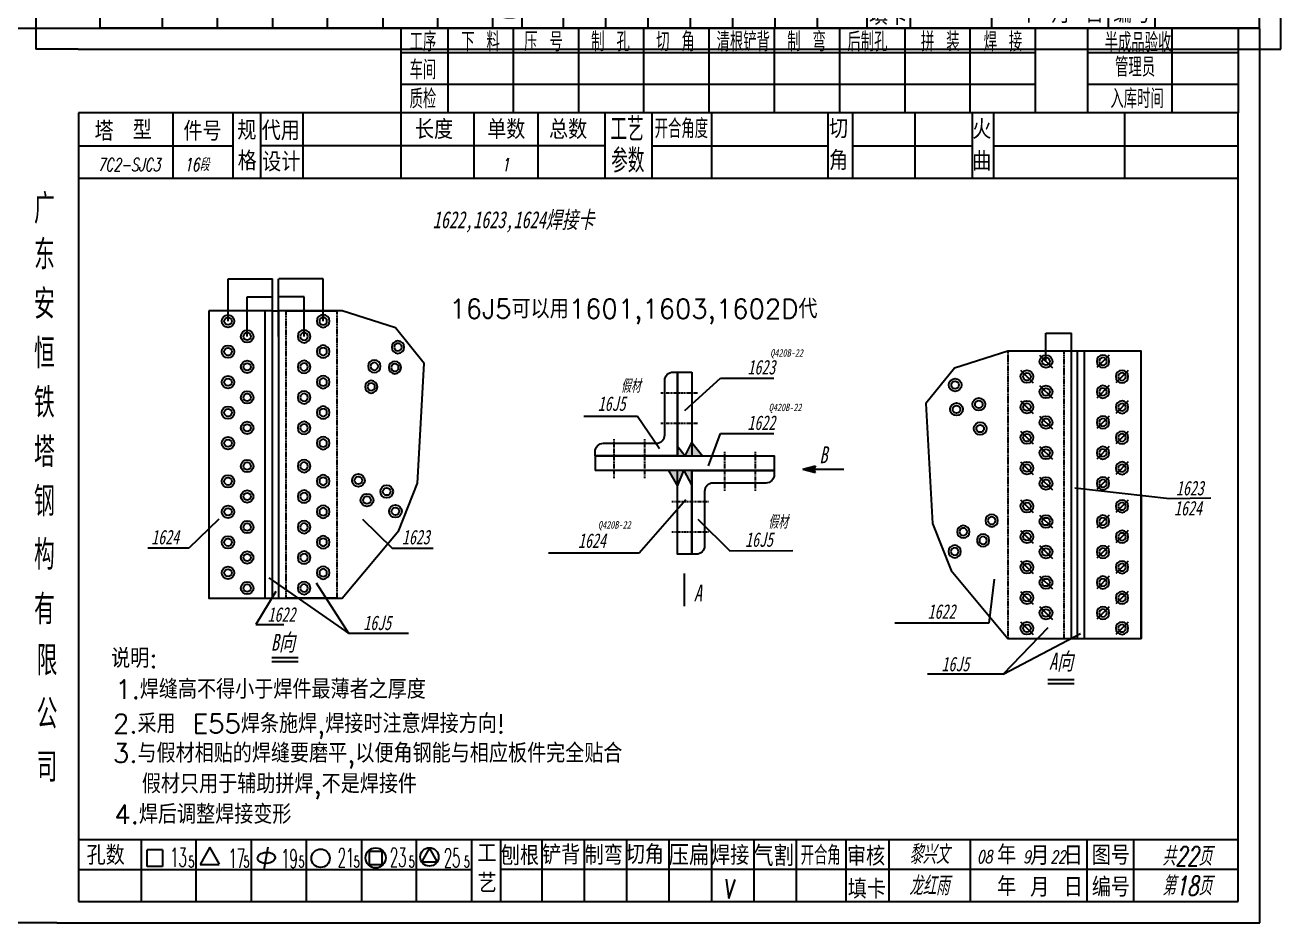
# Model space of a CAD drawing. Header units: millimetres. Extents: x -1378 to 644, y -1773 to 1979.
# Drawn here: x 347.8 to 644.1, y 506.1 to 718 of the extents above; entities that cross this region are included whole.
import ezdxf
from ezdxf.enums import TextEntityAlignment as Align

# ---------------------------------------------------------------- set-up
doc = ezdxf.new("R2010")
doc.units = ezdxf.units.MM
doc.linetypes.add('LPY5', pattern=[0.5, 0.25, -0.125, 0, -0.125])
doc.linetypes.add('LPY8', pattern=[0.009000000000000001, 0.005, -0.004])
for name, color, linetype in [('1', 7, 'Continuous'), ('16', 7, 'Continuous'), ('19', 7, 'Continuous'), ('22', 7, 'Continuous'), ('6', 7, 'Continuous'), ('7', 7, 'Continuous')]:
    doc.layers.add(name, color=color, linetype=linetype)
doc.styles.add('hz', font='txt.shx', dxfattribs={"width": 0.7, "oblique": 12, "bigfont": 'hztxt.shx'})
doc.dimstyles.new('ISO-25', dxfattribs={"dimscale": 0.001, "dimtxt": 2.5, "dimasz": 2.5, "dimexe": 1.25, "dimexo": 0.625, "dimtad": 1, "dimtxsty": 'Standard', "dimcen": 2.5, "dimadec": 0, "dimazin": 0, "dimtfac": 1, "dimtmove": 0, "dimatfit": 3, "dimfxl": 0, "dimarcsym": 0})

# ---------------------------------------------------------------- blocks, each defined once
blk = doc.blocks.new('xytfsc')
at = {"color": 243}
for p, q in [((-0.08180189302063978, 0.1756660281181866), (-0.08180189302063978, -0.03550000000000003)), ((0.2119981069793931, 0.1756660281181865), (-0.08180189302063978, 0.1756660281181865)), ((0.009343547070755576, 0.1756660281181865), (0.009343547070755576, 0.155714770919089)), ((0.02043905911145261, 0.1756660281181865), (0.02043905911145261, 0.1557118104779665)), ((0.03583905911145224, 0.1756660281181865), (0.03583905911145224, 0.1557118104779665)), ((0.05123905911145188, 0.1756660281181865), (0.05123905911145188, 0.1557118104779665)), ((0.0666390591114514, 0.1756660281181865), (0.06663905911145152, 0.1557118104779665)), ((0.08203905911145126, 0.1756660281181865), (0.08203905911145115, 0.1557118104779665)), ((0.09743905911145079, 0.1756660281181865), (0.09743905911145079, 0.1557118104779665)), ((0.1128390591114504, 0.1756660281181865), (0.1128390591114504, 0.1557118104779665)), ((0.1282390591114501, 0.1756660281181865), (0.1282390591114501, 0.1557118104779665)), ((0.1436390591114496, 0.1756660281181865), (0.1436390591114497, 0.1557118104779665)), ((0.1590390591114494, 0.1756660281181865), (0.1590390591114493, 0.1557118104779665)), ((0.1590390591114494, 0.1756660281181865), (0.1590390591114493, 0.1557118104779665)), ((0.1713881142505892, 0.1756660281181865), (0.1713881142505892, 0.1556970395588582)), ((0.1912480675326801, 0.1756660281181865), (0.1912480675326801, 0.1556970395588582)), ((0.2069206040023625, 0.1756660281181865), (0.2069206040023625, 0.1556999999999807)), ((0.2119981069793931, 0.1456999999999898), (0.2119981069793931, 0.1756660281181866)), ((0.1590390591114492, 0.1699052611793964), (0.009343547070755465, 0.1699052611793964)), ((0.2069206040023625, 0.1699052611793964), (0.1713881142505892, 0.1699052611793964)), ((0.1590390591114492, 0.1623816372641632), (0.009343547070755465, 0.1623816372641632)), ((0.2069206040023625, 0.1623816372641632), (0.1713881142505892, 0.1623816372641632)), ((-0.06670189302062168, 0.1556999999999807), (-0.06670189302062168, -0.03041769200676575)), ((0.2069206040023625, 0.1556999999999807), (-0.06670189302062168, 0.1556999999999807)), ((-0.04446205990117902, 0.155710395888902), (-0.04446205990117902, 0.1402103958889274)), ((-0.01376276607479154, 0.1557706927281533), (-0.01376276607479154, 0.1402706927281788)), ((0.009343547070755576, 0.155714770919089), (0.009343547070755576, 0.1402147709191144)), ((0.02656845232527816, 0.1557985932079323), (0.02656845232527816, 0.1402985932079577)), ((0.04170315627649701, 0.1557985932079323), (0.04170315627649701, 0.1402985932079577)), ((0.05749081008329371, 0.1556970395588582), (0.05749081008329371, 0.1401970395588268)), ((0.06860905819851781, 0.1556999999999807), (0.06860905819851781, 0.1401970395588268)), ((0.08264511791261897, 0.1556970395588582), (0.08264511791261897, 0.1401970395588268)), ((0.1101013382460957, 0.1556970395588582), (0.1101013382460957, 0.1401970395588268)), ((0.115893155820657, 0.1556970395588582), (0.115893155820657, 0.1401970395588268)), ((0.1305946114652267, 0.1556970395588582), (0.1305946114652267, 0.1401970395588268)), ((0.144136461840929, 0.1556970395588582), (0.144136461840929, 0.1401970395588268)), ((0.149150303690447, 0.1556970395588582), (0.149150303690447, 0.1401970395588268)), ((0.1800706029964368, 0.1556970395588582), (0.1800706029964368, 0.1401970395588268)), ((0.2069206040023625, -0.03041769200676575), (0.2069206040023625, 0.1556999999999807)), ((-0.03023245648975659, 0.1478930030858255), (-0.06670189302062168, 0.1478930030858255)), ((0.05749081008329371, 0.1479470395588141), (-0.02368604084782133, 0.1479470395588141)), ((0.06860905819851781, 0.1479470395588141), (0.1101013382460957, 0.1479470395588141)), ((0.115893155820657, 0.1479470395588141), (0.144136461840929, 0.1479470395588141)), ((0.149150303690447, 0.1479470395588141), (0.2070965826822823, 0.1479470395588141)), ((0.2119981069793931, -0.03550000000000003), (0.2119981069793931, 0.1456999999999898)), ((0.2070965826822823, 0.1401970395588268), (-0.06670189302062168, 0.1401970395588268)), ((-0.06670189302062168, -0.01580359560226546), (0.2069206040023625, -0.01580359560226546)), ((-0.05192775084779611, -0.01580359560226546), (-0.05192775084779611, -0.03041769200676575)), ((-0.0389277508478193, -0.03041769200676575), (-0.0389277508478193, -0.01580359560226546)), ((-0.03572373924024019, -0.01759791586492659), (-0.03800989078163808, -0.02169668912300543)), ((-0.03346529881744742, -0.02166899407642225), (-0.03572373924024019, -0.01759791586492659)), ((-0.02592775084778565, -0.01580359560226546), (-0.02592775084778565, -0.03041769200676575)), ((-0.02200695944068853, -0.01759838219815996), (-0.02293684695340004, -0.02300541378001347)), ((-0.01292775084780884, -0.03041769200676575), (-0.01292775084780884, -0.01580359560226546)), ((7.224915222481254e-05, -0.01580359560226546), (7.224915222481254e-05, -0.03041769200676575)), ((0.01307224915220162, -0.0302819796132649), (0.01307224915220162, -0.01580359560226546)), ((0.01611402239055282, -0.01775831488304042), (0.01428510115741177, -0.02103733348950348)), ((0.01792077472882114, -0.02101517745221421), (0.01611402239055282, -0.01775831488304042)), ((0.0426919161558027, -0.03036583533575871), (0.0426919161558027, -0.01570061183649435)), ((0.05269191615579361, -0.03036583533575871), (0.05269191615579361, -0.01570061183649435)), ((0.06269191615578451, -0.03036583533575871), (0.06269191615578451, -0.01570061183649435)), ((0.07269191615577542, -0.03036583533575871), (0.07269191615577542, -0.01570061183649435)), ((0.08269191615576632, -0.03036583533575871), (0.08269191615576632, -0.01570061183649435)), ((0.09269191615581407, -0.03036583533575871), (0.09269191615581407, -0.01570061183649435)), ((0.102691916155805, -0.03036583533575871), (0.102691916155805, -0.01570061183649435)), ((0.1144049236795291, -0.03053781203299016), (0.1144049236795291, -0.01587258853372581)), ((0.1246095262382875, -0.03053264624507895), (0.1246095262382875, -0.0158674227458146)), ((0.1437750562829757, -0.0304212194424604), (0.1437750562829757, -0.01575599594319604)), ((0.1713153053457569, -0.03044566928007092), (0.1713153053457569, -0.01578044578080656)), ((0.1823401508876538, -0.03042733090642108), (0.1823401508876538, -0.01576210740709988)), ((-0.05048480263676025, -0.02216373035882774), (-0.05048480263676025, -0.01822926644671091)), ((-0.04686708076590718, -0.01822926644671091), (-0.05048480263676025, -0.01822926644671091)), ((-0.04686708076590718, -0.01822926644671091), (-0.04686708076590718, -0.02216373035882774)), ((0.004830003859665921, -0.01861207898791511), (0.00193582636299483, -0.01861207898791511)), ((0.00193582636299483, -0.02175965011757447), (0.00193582636299483, -0.01861207898791511)), ((0.004830003859665921, -0.01861207898791511), (0.004830003859665921, -0.02175965011757447)), ((0.02607224915217843, -0.02298197961327836), (-0.06670189302062168, -0.02298197961327836)), ((-0.04686708076590718, -0.02216373035882774), (-0.05048480263676025, -0.02216373035882774)), ((-0.03800005462673595, -0.02172372488995328), (-0.03347897966173774, -0.02172372488995328)), ((0.004830003859665921, -0.02175965011757447), (0.00193582636299483, -0.02175965011757447)), ((0.01431171815258325, -0.02108781472843296), (0.01794739172399262, -0.02107673604096866)), ((0.03293604349468582, -0.02282133209506404), (0.2069206040023625, -0.02282133209506404)), ((-0.06670189302062168, -0.03041769200676575), (0.2069206040023625, -0.03041769200676575)), ((-0.07180189302064888, -0.03550000000000003), (-0.08180189302063978, -0.03550000000000003)), ((-0.07180189302064888, -0.03550000000000003), (0.2119981069793931, -0.03550000000000003))]:
    blk.add_line(p, q, dxfattribs=at)
at = {"color": 25}
for p, q in [((-0.03023245648975659, 0.1401430030857814), (-0.03023245648975659, 0.1556430030858127)), ((-0.02369509745372567, 0.1402529613678912), (-0.02369509745372567, 0.1557529613679225)), ((0.02607224915217843, -0.0302819796132649), (0.02607224915217843, -0.01568197961323498)), ((0.03297843533735489, -0.03048923032871292), (0.03297843533735489, -0.015889230328683))]:
    blk.add_line(p, q, dxfattribs=at)
at = {"color": 243}
for centre, radius in [((0.003407718477063226, -0.02014333020655207), 0.002369953329622078), ((0.01609636409548842, -0.0199313602378634), 0.00217561732827997), ((-0.009582155382162783, -0.02025092920551791), 0.00217561732827997)]:
    blk.add_circle(centre, radius, dxfattribs=at)
blk.add_ellipse((-0.02237046103383078, -0.02015827340265836), major_axis=(-0.002062659495382668, -0.0001351756295155492), ratio=0.631198260949918, dxfattribs=at)
at = {"color": 243, "style": 'hz'}
for s, height, width, p in [('工序', 0.0045, 0.7, (0.01141078938846307, 0.1702582894362837)), ('下 料', 0.0045, 0.7, (0.02359805093865874, 0.1702582894362837)), ('压 号', 0.0045, 0.7, (0.03844793515955247, 0.1702582894362837)), ('制 孔', 0.0045, 0.7, (0.05425820382671931, 0.1702582894362837)), ('切 角', 0.0045, 0.7, (0.06959885115699593, 0.1702582894362837)), ('清根铲背 ', 0.0045, 0.7, (0.08384982621404846, 0.1702582894362837)), (' 制 弯', 0.0045, 0.7, (0.0977236024752125, 0.1702582894362837)), (' 后制孔', 0.0045, 0.7, (0.1119142199866298, 0.1702582894362837)), ('拼 装', 0.0045, 0.7, (0.1320676244899056, 0.1702582894362837)), (' 焊 接', 0.0045, 0.7, (0.1440676463303413, 0.1702582894362837)), ('半成品验收', 0.0045, 0.7, (0.1754148552770184, 0.17009081662611)), ('管理员', 0.0045, 0.7, (0.1778732141532154, 0.1642803059513241)), ('车间', 0.0045, 0.7, (0.01141078938846307, 0.1636468545306323)), ('质检', 0.0045, 0.7, (0.01141078938846307, 0.156762344220953)), ('入库时间', 0.0045, 0.7, (0.1767723680015715, 0.1568099015570553)), ('工艺', 0.0056, 0.7, (0.0587989906382228, 0.1490577820888024)), ('开合角度', 0.0045, 0.7, (0.06923366991591651, 0.1497418554182122)), ('参数', 0.0056, 0.7, (0.05897301172157599, 0.1416372668027879)), ('广', 0.006999999999999999, 0.7, (-0.07719585007359397, 0.1295954538279165)), ('东', 0.006999999999999999, 0.7, (-0.07719585007359397, 0.1187447526499018)), ('安', 0.006999999999999999, 0.7, (-0.07719585007359397, 0.1070945280846008)), ('恒', 0.006999999999999999, 0.7, (-0.07719585007359397, 0.09542786141794474)), ('铁', 0.006999999999999999, 0.7, (-0.07719585007359397, 0.08376119475123184)), ('塔', 0.006999999999999999, 0.7, (-0.07719585007359397, 0.07209452808457578)), ('钢', 0.006999999999999999, 0.7, (-0.07719585007359397, 0.06049329061205705)), ('构', 0.006999999999999999, 0.7, (-0.07719585007359397, 0.04788110145058405)), ('有', 0.006999999999999999, 0.7, (-0.07719585007359397, 0.03500140037114258)), ('限', 0.006999999999999999, 0.7, (-0.07658584270095103, 0.02293366727998497)), ('公', 0.006999999999999999, 0.7, (-0.07658584270095103, 0.01031732387083545)), ('司', 0.006999999999999999, 0.7, (-0.07658584270095103, -0.002230952025500332)), ('13', 0.0045, 0.5, (-0.04502721137996046, -0.02227006754184052)), ('开合角', 0.0045, 0.7, (0.1036835877846721, -0.02178813139981733)), ('5', 0.002693249999999999, 0.6, (-0.04077264305934192, -0.02242096852363423)), ('17', 0.0045, 0.5, (-0.03130114412024965, -0.02253916149793261)), ('5', 0.002693249999999999, 0.6, (-0.02777264305936511, -0.02242096852363423)), ('19', 0.0045, 0.5, (-0.01885191850092893, -0.02259557977048238)), ('5', 0.002693249999999999, 0.6, (-0.0147726430593883, -0.02242096852363423)), ('21', 0.0045, 0.5, (-0.00553038687158447, -0.02237613483582485)), ('5', 0.002693249999999999, 0.6, (-0.00177264305935465, -0.02242096852363423)), ('23', 0.0045, 0.5, (0.006791355083094586, -0.02228307153647896)), ('5', 0.002693249999999999, 0.6, (0.01122735694062216, -0.02242096852363423)), ('25', 0.0045, 0.5, (0.01951661638022928, -0.02242476536251664)), ('5', 0.002693249999999999, 0.6, (0.02422735694065581, -0.02242096852363423))]:
    blk.add_text(s, height=height, dxfattribs=dict(at, width=width)).set_placement(p)
for s, height, p in [('塔', 0.0045, (-0.06291316232997757, 0.1491330645802254)), ('型', 0.0045, (-0.05389800470524675, 0.1494323354525722)), ('单数', 0.0045, (0.02972464180217516, 0.1495488179195508)), ('总数', 0.0045, (0.04431395269088456, 0.1495432887106308)), ('孔数', 0.0045, (-0.06478007560255661, -0.02179219429489015)), ('压扁', 0.0048, (0.07253166959404156, -0.02191633846563085)), ('气割', 0.0048, (0.09248400186405037, -0.02209650407114444)), ('图号', 0.0045, (0.1723960165372483, -0.02179937828155792)), ('编号', 0.0045, (0.1723960165372483, -0.0292993782815511))]:
    blk.add_text(s, height=height, dxfattribs=at).set_placement(p)
at = {"color": 25, "style": 'hz'}
for s, height, p in [('件号', 0.004500000000000001, (-0.04194006886487556, 0.149165076108331)), ('规', 0.0045, (-0.02922751466766782, 0.1493373910887062)), ('代用', 0.0045, (-0.02348416342917459, 0.1492692985372759)), ('长度', 0.004500000000000001, (0.01268450122748221, 0.1495456455800895)), ('切', 0.0045, (0.1103860914289777, 0.1497265722913557)), ('火', 0.0045, (0.1441815548179471, 0.1495717984769971)), ('格', 0.0045, (-0.02914508603325372, 0.1421256806360265)), ('设计', 0.0045, (-0.02335299900025289, 0.1418915802476153)), ('角', 0.0045, (0.1103860914289777, 0.1422265722913625)), ('曲', 0.0045, (0.1441815548179471, 0.142071798477004)), ('工', 0.0045, (0.02740716187170678, -0.02128382374563492)), ('刨根', 0.0045, (0.03295636141248737, -0.02187364499558092)), ('铲背', 0.0045, (0.04268726910831278, -0.02168679435850257)), ('制弯', 0.0045, (0.05274347044380023, -0.02179229979843561)), ('切角', 0.0045, (0.06242599489652834, -0.02161270702770074)), ('焊接', 0.0045, (0.08255816148815087, -0.02181036329294378)), ('审核', 0.0045, (0.1146189310481128, -0.02199924418447202)), ('年', 0.0045, (0.1500464708567216, -0.0217049306504446)), ('月', 0.0045, (0.1578457398947813, -0.02183650049470137)), ('日', 0.0045, (0.165761998036117, -0.02182188700463533)), ('艺', 0.0045, (0.02748576950156634, -0.02837945118942392)), ('填卡', 0.0045, (0.1148046463357838, -0.02976734870644399)), ('年', 0.0045, (0.1500464708567216, -0.02918454778050367)), ('月', 0.0045, (0.1578457398947813, -0.02931611762476044)), ('日', 0.0045, (0.165761998036117, -0.0293015041346944))]:
    blk.add_text(s, height=height, dxfattribs=at).set_placement(p)
blk = doc.blocks.new('d1')
at = {"color": 30}
blk.add_line((1, 1), (-1, -1), dxfattribs=at)
at = {"color": 21}
for radius in [1, 0.6]:
    blk.add_circle((0, 0), radius, dxfattribs=at)
blk = doc.blocks.new('d0')
at = {"color": 21}
for radius in [1, 0.6]:
    blk.add_circle((0, 0), radius, dxfattribs=at)
blk = doc.blocks.new('*D68')
at = {"layer": '1', "color": 0, "lineweight": -2}
for p, q in [((588.6369656163465, 638.6115687145733), (588.6369656163465, 645.2394313822485)), ((588.6394656163466, 645.2381813822485), (594.6344521025594, 645.2381813822485)), ((594.6369521025595, 638.6115687145733), (594.6369521025595, 645.2394313822485))]:
    blk.add_line(p, q, dxfattribs=at)
at = {"layer": '1', "color": 0}
for points in [[(588.6394656163466, 645.2385980489152), (588.6394656163466, 645.2377647155819), (588.6369656163465, 645.2381813822485)], [(594.6344521025594, 645.2385980489152), (594.6344521025594, 645.2377647155819), (594.6369521025595, 645.2381813822485)]]:
    blk.add_solid(points, dxfattribs=at)
at = {"layer": 'Defpoints', "color": 0}
for p in [(594.6369521025595, 645.2381813822485), (588.6369656163465, 638.6109437145733, -6.970263737010018e-05), (594.6369521025595, 638.6109437145733, -0.0001125868392976039)]:
    blk.add_point(p, dxfattribs=at)
at = {"layer": '1', "color": 0, "insert": (591.636958859453, 645.2400563822486), "char_height": 0.0025, "attachment_point": 5}
blk.add_mtext('101', dxfattribs=at)
blk = doc.blocks.new('*D69')
at = {"layer": '1', "color": 0, "lineweight": -2}
for p, q in [((407.5890448594303, 644.5118109669305), (407.5890448594303, 653.8331397786012)), ((413.5865314997068, 653.8318897786012), (407.5915448594303, 653.8318897786012)), ((413.5890314997068, 644.5118107854281), (413.5890314997068, 653.8331397786012))]:
    blk.add_line(p, q, dxfattribs=at)
at = {"layer": '1', "color": 0}
for points in [[(407.5915448594303, 653.8323064452678), (407.5915448594303, 653.8314731119345), (407.5890448594303, 653.8318897786012)], [(413.5865314997068, 653.8323064452678), (413.5865314997068, 653.8314731119345), (413.5890314997068, 653.8318897786012)]]:
    blk.add_solid(points, dxfattribs=at)
at = {"layer": 'Defpoints', "color": 0}
for p in [(407.5890448594303, 653.8318897786012), (407.5890448594303, 644.5111859669305, 0.006893219269415867), (413.5890314997068, 644.5111857854281, 0.006773576252914452)]:
    blk.add_point(p, dxfattribs=at)
at = {"layer": '1', "color": 0, "insert": (410.5890381795685, 653.8337647786012), "char_height": 0.0025, "attachment_point": 5}
blk.add_mtext('101', dxfattribs=at)
blk = doc.blocks.new('*D70')
at = {"layer": '1', "color": 0, "lineweight": -2}
for p, q in [((407.5890448594307, 648.1118108433251), (407.5890448594307, 658.0997365151168)), ((418.0865314520771, 658.0984865151167), (407.5915448594307, 658.0984865151167)), ((418.0890314520771, 648.1118108433251), (418.0890314520771, 658.0997365151168))]:
    blk.add_line(p, q, dxfattribs=at)
at = {"layer": '1', "color": 0}
for points in [[(407.5915448594307, 658.0989031817834), (407.5915448594307, 658.0980698484501), (407.5890448594307, 658.0984865151167)], [(418.0865314520771, 658.0989031817834), (418.0865314520771, 658.0980698484501), (418.0890314520771, 658.0984865151167)]]:
    blk.add_solid(points, dxfattribs=at)
at = {"layer": 'Defpoints', "color": 0}
for p in [(407.5890448594307, 658.0984865151167), (407.5890448594307, 648.1111858433251), (418.0890314520771, 648.1111858433251, 0.006664872379734131)]:
    blk.add_point(p, dxfattribs=at)
at = {"layer": '1', "color": 0, "insert": (412.8390381557539, 658.1003615151168), "char_height": 0.0025, "attachment_point": 5}
blk.add_mtext('176', dxfattribs=at)
blk = doc.blocks.new('*D71')
at = {"layer": '1', "color": 0, "lineweight": -2}
for p, q in [((400.1490378701646, 644.5117676010008), (400.1490378701646, 653.8331397785976)), ((400.1515378701646, 653.8318897785975), (406.1465378700194, 653.8318897785975)), ((406.1490378700194, 644.5117676785316), (406.1490378700194, 653.8331397785976))]:
    blk.add_line(p, q, dxfattribs=at)
at = {"layer": '1', "color": 0}
for points in [[(400.1515378701646, 653.8323064452642), (400.1515378701646, 653.8314731119309), (400.1490378701646, 653.8318897785975)], [(406.1465378700194, 653.8323064452642), (406.1465378700194, 653.8314731119309), (406.1490378700194, 653.8318897785975)]]:
    blk.add_solid(points, dxfattribs=at)
at = {"layer": 'Defpoints', "color": 0}
for p in [(406.1490378700194, 653.8318897785975), (400.1490378701646, 644.5111426010008, 0.006902220708410687), (406.1490378700194, 644.5111426785315, 0.00685328275838596)]:
    blk.add_point(p, dxfattribs=at)
at = {"layer": '1', "color": 0, "insert": (403.149037870092, 653.8337647785976), "char_height": 0.0025, "attachment_point": 5}
blk.add_mtext('101', dxfattribs=at)
blk = doc.blocks.new('*D72')
at = {"layer": '1', "color": 0, "lineweight": -2}
for p, q in [((395.6490378235655, 648.1117675427535), (395.6490378235655, 658.0997365151131)), ((395.6515378235655, 658.0984865151131), (406.1465378233887, 658.0984865151131)), ((406.1490378233887, 648.1117676785065), (406.1490378233887, 658.0997365151131))]:
    blk.add_line(p, q, dxfattribs=at)
at = {"layer": '1', "color": 0}
for points in [[(395.6515378235655, 658.0989031817797), (395.6515378235655, 658.0980698484465), (395.6490378235655, 658.0984865151131)], [(406.1465378233887, 658.0989031817797), (406.1465378233887, 658.0980698484465), (406.1490378233887, 658.0984865151131)]]:
    blk.add_solid(points, dxfattribs=at)
at = {"layer": 'Defpoints', "color": 0}
for p in [(406.1490378233887, 658.0984865151131), (395.6490378235655, 648.1111425427534, 0.006905590252031001), (406.1490378233887, 648.1111426785064, 0.006839235015246523)]:
    blk.add_point(p, dxfattribs=at)
at = {"layer": '1', "color": 0, "insert": (400.8990378234771, 658.1003615151131), "char_height": 0.0025, "attachment_point": 5}
blk.add_mtext('176', dxfattribs=at)

msp = doc.modelspace()

# ---------------------------------------------------------------- hatches: boundary and pattern name
at = {"layer": '1', "linetype": 'ByBlock'}
h = msp.add_hatch(color=256, dxfattribs=at)
h.paths.add_polyline_path([(505.0798071846639, 619.4206403865119), (505.0798071846639, 616.2785323671069), (507.5849114794191, 616.2785323671069)])
h.paths.add_polyline_path([(505.0798071846639, 619.4206403865119), (503.5363484704117, 616.2785323671069), (505.0798071846639, 616.2785323671069)])
h.paths.add_polyline_path([(501.6870494896393, 618.5619005114113), (501.6870494896393, 616.2785323671069), (503.5363484704117, 616.2785323671069)])
h.paths.add_polyline_path([(501.6870494896393, 612.8857746720823), (499.5354229285381, 612.8857746720823), (501.6870494896393, 609.1426026020654)])
h.paths.add_polyline_path([(503.2088700259787, 612.8857746720823), (501.6870494896393, 612.8857746720823), (501.6870494896393, 609.1426026020654)])
h.paths.add_polyline_path([(505.0798071846639, 612.8857746720823), (503.2088700259787, 612.8857746720823), (505.0798071846639, 609.3035340552888)])
at = {"layer": '1'}
h = msp.add_hatch(color=95, dxfattribs=at)
h.paths.add_polyline_path([(534.2703773117632, 613.9470548431691), (531.241349724517, 613.1535615631547), (533.8459153420486, 613.1535615631547)])
h.paths.add_polyline_path([(533.8459153420486, 613.1535615631547), (531.241349724517, 613.1535615631547), (534.2703773117632, 612.3600682831402)])

# ---------------------------------------------------------------- linework, layer by layer
for p, q in [((406.0102689164502, 568.696114869454, -3.211276022930467), (412.1766772073876, 568.696114869454, -3.211276022930467)), ((406.0102689164502, 567.7563972890032, -3.211276022930467), (412.1766772073876, 567.7563972890032, -3.211276022930467)), ((589.1009886862372, 563.47885050149, -3.211276022930467), (595.2673969771746, 563.47885050149, -3.211276022930467)), ((589.1009886862372, 562.5391329210391, -3.211276022930467), (595.2673969771746, 562.5391329210391, -3.211276022930467))]:
    msp.add_line(p, q)
at = {"layer": '1', "color": 7}
for p, q in [((406.1490377922979, 650.5111426784862, 0.006829869853153572), (407.5890450404863, 650.5111861609519, 0.006870861115662925)), ((393.4321064756419, 601.3468208169006), (386.4216715096607, 594.5526041255999)), ((427.350795329728, 601.3468208169006), (434.3612302957092, 594.5526041255999)), ((386.4216715096607, 594.5526041255999), (376.7492659567791, 594.5526041255999)), ((434.3612302957092, 594.5526041255999), (444.0336358485908, 594.5526041255999)), ((405.2845500917615, 587.5453386405636), (424.1539996626985, 574.3707638721748)), ((406.9355785469378, 584.2928994917646), (402.1853837134102, 576.4754139771039)), ((406.1490386706939, 582.7005266350693, 0.007094477107684549), (407.5890429942391, 582.7005700528046, 0.007123547804329566)), ((402.1853837134102, 576.4754139771039), (408.7942682520369, 576.4754139771039)), ((578.5368830790018, 564.7877162081056), (596.7673053926422, 574.3869918441225))]:
    msp.add_line(p, q, dxfattribs=at)
at = {"layer": '1', "color": 6, "linetype": 'LPY8', "extrusion": (-1.961752554434461e-05, -3.726358245174181e-06, -0.9999999998006335)}
for p, q in [((409.3291002197087, 582.7005223208066, 0.007111511724369537), (409.3291022659585, 650.5111964452301, 0.006858824819590269)), ((421.3291022636496, 650.5111960822387, 0.006623414514348551), (421.3291002173999, 582.7005219578188, 0.006876101419165496))]:
    msp.add_line(p, q, dxfattribs=at)
at = {"layer": '1', "color": 6, "linetype": 'LPY8'}
for p, q in [((579.6969521033374, 573.2003278000168, 3.076529343289049e-05), (579.6969521033374, 641.0109437792646, 3.07652934818097e-05)), ((592.9569521025592, 573.2108506396653, -0.000112586839270718), (592.9569521025592, 641.0109439382734, -0.0001125868392706248))]:
    msp.add_line(p, q, dxfattribs=at)
at = {"layer": '1', "linetype": 'ByBlock'}
for p, q in [((501.6870494896391, 636.0760486649224), (505.0798071846639, 636.0760486649224)), ((503.5363484704117, 616.2785323671085), (505.0798071846639, 619.4206403865121)), ((505.0798071846639, 619.4206403865121), (507.5849114794191, 616.2785323671085)), ((501.6870494896391, 618.5619005114131), (503.5363484704117, 616.2785323671085)), ((482.2417881126948, 616.2785323671085), (482.2417881126948, 612.8857746720837)), ((499.5354229285379, 612.8857746720837), (501.6870494896391, 609.1426026020667)), ((501.6870494896391, 609.1426026020667), (503.2088700259787, 612.8857746720837)), ((503.2088700259787, 612.8857746720837), (505.0798071846639, 609.3035340552899)), ((513.1901256219056, 516.3775560281717), (513.7745977103398, 511.780064042679)), ((513.7745977103398, 511.780064042679), (515.308827228454, 516.3045793749429))]:
    msp.add_line(p, q, dxfattribs=at)
at = {"layer": '1', "color": 1, "linetype": 'LPY5'}
for p, q in [((497.7949599362357, 631.2001440783672, 0.9914547150849063), (506.5013870324644, 631.2001440783672, 0.9914547150849063)), ((497.7949599362357, 624.0611058805041, 0.9914547150849063), (506.5013870324644, 624.0611058805041, 0.9914547150849063)), ((486.7518490226171, 611.0576772108698, 0.9914547150849063), (486.7518490226171, 620.2527540983635, 0.9914547150849063)), ((493.9718006358685, 611.0576772108698, 0.9914547150849063), (493.9718006358685, 620.2527540983635, 0.9914547150849063)), ((512.8540336672738, 608.0576772108554, 0.9914547150849063), (512.8540336672738, 617.2527540983776, 0.9914547150849063)), ((520.0739852805253, 608.0576772108554, 0.9914547150849063), (520.0739852805253, 617.2527540983776, 0.9914547150849063)), ((500.3756206346206, 605.5462023543225, 0.9914547150849063), (509.0820477308494, 605.5462023543225, 0.9914547150849063)), ((500.3756206346206, 598.4071641564594, 0.9914547150849063), (509.0820477308494, 598.4071641564594, 0.9914547150849063))]:
    msp.add_line(p, q, dxfattribs=at)
at = {"layer": '1', "color": 95}
for p, q in [((531.2413497245171, 613.153561563156, 1.605456333209639), (534.2703773117631, 613.94705484317, 1.605456333209639)), ((534.2703773117631, 613.94705484317, 1.605456333209639), (533.8459153420484, 613.153561563156, 1.605456333209639)), ((531.2413497245171, 613.153561563156, 1.605456333209639), (534.2703773117631, 612.360068283142, 1.605456333209639)), ((531.2413497245171, 613.153561563156, 1.605456333209639), (540.9039830738249, 613.153561563156, 1.605456333209639)), ((534.2703773117631, 612.360068283142, 1.605456333209639), (533.8459153420484, 613.153561563156, 1.605456333209639))]:
    msp.add_line(p, q, dxfattribs=at)
at = {"layer": '1', "linetype": 'ByBlock'}
for points in [[(498.6870494896534, 621.2785323671033), (498.6870494896534, 634.0760486649124, -0.414213562373095), (500.6870494896343, 636.0760486649215), (501.6870494896393, 636.0760486649215), (501.6870494896393, 616.2785323671069), (482.2417881126948, 616.2785323671069), (482.2417881126948, 617.2785323671123, -0.414213562373095), (484.2417881126762, 619.2785323671214), (496.6870494896439, 619.2785323671214)], [(508.0798071846784, 607.8857746720878), (508.0798071846784, 595.0882583742787, -0.414213562373095), (506.0798071846689, 593.0882583742696), (505.0798071846639, 593.0882583742696), (505.0798071846639, 612.8857746720823), (524.5250685616084, 612.8857746720823), (524.5250685616084, 611.8857746720787, -0.414213562373095), (522.525068561627, 609.8857746720678), (510.0798071846593, 609.8857746720678)]]:
    msp.add_lwpolyline(points, format="xyb", dxfattribs=at)
at = {"layer": '1', "color": 7}
for points in [[(501.6870494896393, 616.2785323671069), (501.6870494896393, 636.0760486649215)], [(505.0798071846639, 636.0760486649215), (505.0798071846639, 616.2785323671069)], [(482.2417881126948, 616.2785323671069), (501.6870494896393, 616.2785323671069)], [(501.6870494896393, 616.2785323671069), (524.5279349871835, 616.2785323671069), (524.5279349871835, 612.8857746720823), (501.6870494896393, 612.8857746720823)], [(501.6870494896393, 612.8857746720823), (482.2417881126948, 612.8857746720823)], [(505.0798071846639, 612.8857746720823), (505.0798071846639, 593.0783520548066), (501.6870494896393, 593.0783520548066), (501.6870494896393, 612.8857746720823)]]:
    msp.add_lwpolyline(points, dxfattribs=at)
at = {"layer": '1', "linetype": 'ByBlock'}
for centre, start, end in [((496.6870494896436, 621.2785323671039), 270, 0), ((510.0798071846593, 607.8857746720882), 90, 180)]:
    msp.add_arc(centre, 2, start, end, dxfattribs=at)
at = {"layer": '22', "color": 200, "extrusion": (1.961752554434461e-05, -3.726358245174181e-06, -0.9999999998006335)}
msp.add_line((404.4089814452239, 582.7005223208066, 0.007111511724369537), (404.4089793989741, 650.5111964452301, 0.006858824819590269), dxfattribs=at)
at = {"layer": '22', "color": 200, "extrusion": (3.870508117764437e-06, 3.902150922171297e-06, 0.9999999999848963), "elevation": 0.01094026565613327}
msp.add_lwpolyline([(391.1490513793806, 650.5111426407464), (391.1490512344677, 645.7111426407523), (391.1490493321569, 582.7005267908944), (406.1490386401924, 582.70052659681), (406.1490385936139, 586.3005267908968), (406.1490385315085, 591.1005267908926), (406.1490382054569, 616.3005265968098), (406.1490381975556, 616.9111426407467), (406.1490381354511, 621.7111426407478), (406.1490378715049, 642.1111426407446), (406.1490378249272, 645.711142640745), (406.1490378249272, 645.711142640745), (406.14903776282, 650.5111426407464), (391.1490513793806, 650.5111426407464)], dxfattribs=at)
at = {"layer": '22', "color": 200, "extrusion": (2.103469608334369e-05, 3.72635820273041e-06, 0.999999999771828), "elevation": 0.01786841049794085}
msp.add_lwpolyline([(435.1394422001762, 646.51974653581), (422.5890311884982, 650.511185839141), (407.5890448057892, 650.5111860988873), (407.5890427542267, 582.7005699902677), (422.5890320613273, 582.7005699245858), (435.9292451758689, 598.7103619849136), (440.3286094711583, 609.874841094064), (440.3286094711583, 609.874841094064), (441.9469686718064, 638.1353811255734), (435.1394422001762, 646.51974653581)], dxfattribs=at)
at = {"layer": '22', "color": 200, "elevation": -0.0001619653856821917}
msp.add_lwpolyline([(611.0769457305114, 611.0108999300355), (611.0769457305114, 641.0109437145766), (579.6369657207338, 641.0109441027089), (567.0865545874144, 637.0195051790852), (560.2790278621196, 628.6351399748037), (561.8967601862905, 600.3743532105218), (566.2961241438061, 589.2098739682642), (579.6369627967956, 573.2108326093585), (579.6369627967956, 573.2108326093585), (611.0769457305114, 573.2108751673895), (611.0769457305114, 611.0108999300355)], dxfattribs=at)
at = {"layer": '6', "color": 8, "extrusion": (-1.961752554434461e-05, -3.726358245174181e-06, -0.9999999998006335)}
for p, q in [((409.3291022659585, 650.5111964452301, 0.006858824819590269), (421.3291022636496, 650.5111960822387, 0.006623414514348551)), ((421.3291002173999, 582.7005219578188, 0.006876101419165496), (409.3291002197087, 582.7005223208066, 0.007111511724369537))]:
    msp.add_line(p, q, dxfattribs=at)
at = {"layer": '6', "color": 8}
for p, q in [((592.8969521025597, 641.0109437792646, -0.0001125868392800814), (580.8969521025601, 641.0109437792646, -0.0001125868393173953)), ((594.6369521025599, 573.210852913761, -0.0001125868392917483), (594.6369521025599, 641.0109439175326, -0.0001125868392978198)), ((580.8969521025601, 573.2003278000168, -0.0001125868393138044), (592.8969521025597, 573.2003278000168, -0.0001125868393290006))]:
    msp.add_line(p, q, dxfattribs=at)
at = {"layer": '6', "color": 8, "extrusion": (-1.71641880299491e-05, -9.272607457631588e-17, -0.9999999998526953)}
for p, q in [((596.0769457327208, 573.2108548629751, -0.0001636635988627038), (596.0769457327208, 641.0109438997549, -0.0001636635988730665)), ((611.0769457305115, 606.8108314475506, -0.0004211264193149453), (611.0769457305115, 573.210875167391, -0.0004211264193108694)), ((611.0769457318362, 573.210875167391, -0.0003265637496880073), (611.0769457318362, 606.8108314475506, -0.0003265637496931504))]:
    msp.add_line(p, q, dxfattribs=at)
at = {"layer": '7', "color": 8, "extrusion": (-1.71641880299491e-05, -9.272607457631588e-17, -0.9999999998526953)}
msp.add_line((597.7569457324728, 573.2108571370707, -0.0001924994347574022), (597.7569457324728, 641.0109438790141, -0.0001924994347634738), dxfattribs=at)

# ---------------------------------------------------------------- block references
at = {"layer": '1', "color": 7, "xscale": 1000, "yscale": 1000, "zscale": 1000}
msp.add_blockref('xytfsc', (432.0652633985441, 747.786614226039), dxfattribs=at)
at = {"layer": '1', "color": 134, "xscale": 1000, "yscale": 1000, "zscale": 1000}
msp.add_blockref('xytfsc', (427.0652633985766, 541.5526423442113), dxfattribs=at)
at = {"layer": '19', "color": 8, "extrusion": (3.870508117614635e-06, 3.902150922117014e-06, 0.9999999999848962), "xscale": 1.470000000000023, "yscale": 1.470000000000061, "zscale": 1.470000000000018, "rotation": 90.00000074132505}
for p in [(395.6490377938742, 648.1111425048987, 0.01096598055705674), (400.1490378404526, 644.5111425631186, 0.01096598055705377), (395.6490378870303, 640.9111425049014, 0.01096598055706885), (400.149037933611, 637.3111425631209, 0.0109659805570659), (395.6490379801897, 633.7111425048969, 0.01096598055706633), (400.1490380267674, 630.1111425631236, 0.01096598055704023), (395.649038073347, 626.511142504903, 0.01096598055705535), (400.1490381199264, 622.9111425631297, 0.01096598055701457), (395.6490381665045, 619.3111425048947, 0.01096598055717241)]:
    msp.add_blockref('d0', p, dxfattribs=at)
at = {"layer": '19', "color": 8, "extrusion": (-2.103469551556872e-05, -3.902151143485151e-06, -0.9999999997711574), "xscale": 1.499999999999953, "yscale": 1.500000000000067, "zscale": 1.499999999999987, "rotation": 89.9999992625124}
for p in [(-418.0890312193896, 648.1111857780753, -0.01798827565814647), (-413.5890312657287, 644.5111857201445, -0.01798827565814125), (-418.0890313120648, 640.9111857780745, -0.01798827565814488), (-413.5890313584031, 637.311185720147, -0.01798827565802636), (-418.0890314047427, 633.7111857780682, -0.01798827565817264), (-413.5890314510769, 630.1111857201566, -0.01798827565816741), (-418.0890314974196, 626.5111857780636, -0.01798827565816267), (-413.5890315437525, 622.9111857201556, -0.01798827565814278), (-418.0890315900917, 619.3111857780732, -0.01798827565816109)]:
    msp.add_blockref('d0', p, dxfattribs=at)
at = {"layer": '19', "color": 8, "extrusion": (-1.004851363595357e-05, -3.73005803510955e-06, -0.9999999999425571), "xscale": 1.470000000000019, "yscale": 1.469999999999799, "zscale": 1.470000000000013, "rotation": 140.9257829183938}
for p in [(-435.7345234786616, 641.9792753839315, -0.01309261165174926), (-430.1449465384198, 637.4409244026713, -0.01309261165189133), (-435.0198125416183, 637.1482104623565, -0.01309261165189705), (-429.4302356013764, 632.6098594810891, -0.01309261165188172)]:
    msp.add_blockref('d0', p, dxfattribs=at)
at = {"layer": '19', "color": 8, "extrusion": (5.674019061778934e-13, 1.75792941158338e-07, 0.9999999999999846), "xscale": 1.499999999999939, "yscale": 1.499999999999915, "zscale": 1.500000000000044, "rotation": 89.99999752906423}
for p in [(588.6369656163467, 638.6109437145773, 4.25609926751243e-05), (584.1369654610938, 635.0109439086403, 4.256099265985695e-05), (588.63696530584, 631.4109437145745, 4.256099266516616e-05), (584.1369651505871, 627.8109439086429, 4.256099277792107e-05), (588.6369649953341, 624.2109437145771, 4.256099264048022e-05), (584.1369648400813, 620.6109439086418, 4.256099270077754e-05), (588.6369646848287, 617.0109437145761, 4.256099279622292e-05), (584.1369645295754, 613.4109439086445, 4.256099267614327e-05), (588.6369643743216, 609.8109437145752, 4.256099268140081e-05)]:
    msp.add_blockref('d1', p, dxfattribs=at)
at = {"layer": '19', "color": 8, "extrusion": (-1.716418796536866e-05, -1.757922009837522e-07, -0.9999999998526801), "xscale": 1.470000000000009, "yscale": 1.469999999999949, "zscale": 1.469999999999971, "rotation": 90.00000247110404}
for p in [(-602.0769591607728, 638.610900122355, -0.01022266038999848), (-606.5769590055073, 635.010899928275, -0.01022266038996879), (-602.0769588502429, 631.4109001223541, -0.01022266038997327), (-606.5769586949806, 627.8108999282741, -0.01022266038998138), (-602.0769585397162, 624.2109001223564, -0.01022266038994817), (-606.576958384452, 620.6108999282732, -0.01022266039000864), (-602.0769582291878, 617.0109001223519, -0.01022266038996074), (-606.5769580739236, 613.4108999282721, -0.01022266038998353), (-602.0769579186601, 609.810900122351, -0.01022266038998803)]:
    msp.add_blockref('d1', p, dxfattribs=at)
at = {"layer": '19', "color": 8, "extrusion": (1.098618244386398e-05, 3.699500637924111e-09, 0.9999999999396519), "xscale": 1.499999999999867, "yscale": 1.499999999999843, "zscale": 1.499999999999949, "rotation": 140.9257811873003}
for p in [(567.2061840730178, 633.038609948269, 0.006159188728951323), (567.5215048093015, 627.299390981172, 0.006170465738329553), (572.7957608761393, 628.5002587981306, 0.006159188728845578), (573.1110816124254, 622.7610398310336, 0.006170465738456655)]:
    msp.add_blockref('d0', p, dxfattribs=at)
at = {"layer": '19', "color": 8, "extrusion": (3.870508048511337e-06, 3.726358721123814e-06, 0.9999999999855669), "xscale": 1.469999999999934, "yscale": 1.470000000000048, "zscale": 1.469999999999992, "rotation": 89.99999827021713}
for p in [(400.1490502740939, 613.9005265211076, 0.01080916321017327), (395.6490501654072, 610.3005266569645, 0.01080916321020424), (400.1490500567227, 606.70052652111, 0.01080916321021422), (395.649049948036, 603.1005266569672, 0.01080916321019273), (400.1490498393524, 599.5005265211056, 0.01080916321020265), (395.6490497306662, 595.9005266569662, 0.01080916321021894), (400.1490496219818, 592.3005265211083, 0.01080916321020586), (395.6490495132954, 588.7005266569722, 0.01080916321018435), (400.149049404612, 585.1005265211177, 0.01080916321019432)]:
    msp.add_blockref('d0', p, dxfattribs=at)
at = {"layer": '19', "color": 8, "extrusion": (-2.103469608311201e-05, -3.726358202411949e-06, -0.9999999997718281), "xscale": 1.500000000000039, "yscale": 1.500000000000077, "zscale": 1.500000000000046, "rotation": 90.00000173343986}
for p in [(-413.5890436981578, 613.9005698087503, -0.01783145831938589), (-418.0890435892429, 610.3005696726082, -0.01783145831937796), (-413.5890434803253, 606.7005698087565, -0.01783145831937413), (-418.0890433714113, 603.1005696726107, -0.01783145831941863), (-413.5890432624964, 599.500569808752, -0.01783145831940017), (-418.0890431535798, 595.9005696726099, -0.01783145831936919), (-413.5890430446631, 592.3005698087582, -0.01783145831938834), (-418.0890429357469, 588.7005696726121, -0.01783145831943292), (-413.5890428268338, 585.1005698087536, -0.01783145831939139)]:
    msp.add_blockref('d0', p, dxfattribs=at)
at = {"layer": '19', "color": 8, "extrusion": (1.178946088982253e-05, -4.849894637886347e-06, 0.9999999999187436), "xscale": 1.500000000000064, "yscale": 1.500000000000188, "zscale": 1.499999999999977, "rotation": 158.4930741876793}
for p in [(426.3979209660239, 610.5274622654908, 0.008752568602461777), (428.4274554104334, 605.8583092439135, 0.008752568602464894), (433.0966084320145, 607.8878436883172, 0.008752568602498938), (435.1261428764274, 603.2186906667397, 0.008752568602464256)]:
    msp.add_blockref('d0', p, dxfattribs=at)
at = {"layer": '19', "color": 8, "xscale": 1.499999999999915, "yscale": 1.499999999999915, "zscale": 1.500000000000021, "rotation": 90}
for p in [(584.1369521025591, 604.4108751673929, -0.0001125868392912041), (588.6369521025584, 600.8108751673906, -0.0001125868392890704), (584.1369521025591, 597.2108751673919, -0.0001125868392876132), (588.6369521025584, 593.6108751673931, -0.0001125868393001553), (584.1369521025591, 590.0108751673909, -0.0001125868392610199), (588.6369521025584, 586.4108751673922, -0.0001125868392966164), (584.1369521025591, 582.8108751673899, -0.0001125868393098871), (588.6369521025584, 579.2108751673912, -0.0001125868393077534), (584.1369521025591, 575.6108751673925, -0.0001125868392832938)]:
    msp.add_blockref('d1', p, dxfattribs=at)
at = {"layer": '19', "color": 8, "extrusion": (-1.716418802994911e-05, -9.272607457631591e-17, -0.9999999998526955), "xscale": 1.469999999999985, "yscale": 1.470000000000162, "zscale": 1.469999999999948, "rotation": 90}
for p in [(-606.57694564772, 604.4108314475993, -0.01006751317810579), (-602.0769456477192, 600.8108314476005, -0.01006751317811934), (-606.57694564772, 597.2108314476019, -0.01006751317807089), (-602.0769456477192, 593.6108314476032, -0.01006751317808454), (-606.57694564772, 590.0108314476009, -0.01006751317809687), (-602.0769456477192, 586.4108314476022, -0.01006751317811045), (-606.57694564772, 582.8108314476035, -0.01006751317808508), (-602.0769456477192, 579.2108314476012, -0.01006751317809863), (-606.57694564772, 575.6108314476025, -0.01006751317812573)]:
    msp.add_blockref('d1', p, dxfattribs=at)
at = {"layer": '19', "color": 8, "extrusion": (-9.245234930762697e-06, 8.576253120312002e-06, -0.9999999999204869), "xscale": 1.469999999999978, "yscale": 1.469999999999926, "zscale": 1.469999999999949, "rotation": 158.4930759191522}
for p in [(-575.8274488132038, 601.0269738717158, -0.0001558146471459633), (-569.1287612674415, 598.3873554969687, -0.0001558146471820118), (-567.099226681929, 593.7182025367251, -0.0001558146471640704), (-573.797914227693, 596.3578209114546, -0.0001558146471804141)]:
    msp.add_blockref('d0', p, dxfattribs=at)

# ---------------------------------------------------------------- texts
at = {"color": 25, "style": 'hz'}
msp.add_text('16J5可以用1601,1603,1602D代', height=4.500000000000001, dxfattribs=at).set_placement((447.8742678783317, 648.7650096695554))
at = {"style": 'hz'}
for s, p in [('说明:', (368.0620465705307, 566.2643631972596, -1.605456333209487)), ('1.焊缝高不得小于焊件最薄者之厚度', (369.0349969368345, 558.9634147527786, -1.605456333209487)), ('2.采用 E55焊条施焊,焊接时注意焊接方向!', (368.4794881270808, 550.8461164725954, -1.605456333209487)), ('3.与假材相贴的焊缝要磨平,以便角钢能与相应板件完全贴合', (368.4794881270808, 543.8826811703987, -1.605456333209487)), ('假材只用于辅助拼焊,不是焊接件', (375.309502887534, 536.6459791706827, -1.605456333209487)), ('4.焊后调整焊接变形', (368.8167130467424, 529.4460284155175, -1.605456333209487))]:
    msp.add_text(s, height=4.500000000000001, dxfattribs=at).set_placement(p)
at = {"layer": '1', "color": 7, "style": 'hz', "oblique": 12, "width": 0.7}
for s, height, p in [('7C2-SJC3', 3, (372.2652633985766, 683.5526423442126)), ('假材', 3.168, (490.6658286380075, 631.1983607234492, -2.097638582089461)), ('假材', 3.168, (525.4362529922997, 599.1103843434939, -5.797988042279322))]:
    msp.add_text(s, height=height, dxfattribs=at).set_placement(p, align=Align.CENTER)
at = {"layer": '1', "color": 134, "style": 'hz', "oblique": 12, "width": 0.7}
for s, height, p in [('16段', 3, (388.2652633985959, 683.5526423442091)), ('1', 3, (461.0915713277155, 683.5526423442091)), ('黎兴文', 4.5, (561.0652633985912, 519.9526423442048)), ('08', 3, (574.1652633985714, 520.1526423442115)), ('9', 3, (584.1652633985907, 520.1526423442115)), ('22', 3, (591.4652633985772, 520.1526423442115)), ('龙红雨', 4.5, (561.0652633985912, 512.552642344215))]:
    msp.add_text(s, height=height, dxfattribs=at).set_placement(p, align=Align.CENTER)
at = {"layer": '1', "color": 7, "style": 'hz', "oblique": 12, "width": 0.7}
for s, p in [('共22页', (616.0652633985767, 519.5526423442129)), ('第18页', (616.0652633985767, 512.5526423442114))]:
    msp.add_text(s, height=4.5, dxfattribs=at).set_placement(p)
at = {"layer": '1', "color": 95, "char_height": 4, "attachment_point": 1, "style": 'hz'}
for s, insert, width in [('{\\f宋体|b0|i0|c134|p2;1622,1623,1624焊接卡}', (443.9334184595955, 674.0545785474096, -1.605456333209683), 69.9), ('{\\f宋体|b0|i0|c134|p2;B}', (535.1847372190759, 618.5646990324931, 1.605456333209442), 56.2), ('{\\f宋体|b0|i0|c134|p2;A}', (505.551848072535, 585.9373010283834, 1.605456333209442), 56.2), ('{\\f宋体|b0|i0|c134|p2;B向}', (405.7584823270624, 574.2823437220741, 1.605456333209442), 56.2), ('{\\f宋体|b0|i0|c134|p2;A向}', (589.3746243455371, 569.8150928793984, 1.605456333209442), 56.2)]:
    msp.add_mtext(s, dxfattribs=dict(at, insert=insert, width=width))
at = {"layer": '16', "color": 132, "extrusion": (-1.125094880042829e-23, 0.1093403754890772, 0.9940043673384477), "oblique": 12, "width": 0.7}
for s, p in [('1623', (-521.5059789697344, -631.7480648342976, 69.22297764872364)), ('16J5', (-486.1741981293542, -623.2430805684178, 67.77367349192919)), ('1622', (-521.4916504876536, -618.8634958573257, 66.45249512225138)), ('1624', (-622.1516630693048, -599.0764755047234, 61.79082596230811)), ('1624', (-380.8141018009182, -592.2932471223415, 61.04467155622161)), ('1624', (-481.5199950270917, -591.4617400698013, 60.95320586820984)), ('16J5', (-520.9446224836464, -591.752089507105, 60.5869985817553)), ('1622', (-564.0051064269297, -574.5547959724885, 61.58421273088342)), ('1622', (-408.2670093899926, -573.8653099679137, 61.50269942401864)), ('16J5', (-430.8569387966313, -572.2248000904063, 58.43899880703994)), ('16J5', (-567.2785147049718, -562.5516298281528, 57.37495109920542))]:
    msp.add_text(s, height=3.448275862069, rotation=179.999964248254, dxfattribs=at).set_placement(p, align=Align.CENTER)
at = {"layer": '16', "color": 132, "extrusion": (1.125094880042829e-23, 0.1093403754890772, 0.9940043673384477), "oblique": 12, "width": 0.7}
for p in [(-622.6023301521408, -603.788352996769, 62.30913198908915), (-439.9688000044517, -592.2932471223415, 61.04467155622205)]:
    msp.add_text('1623', height=3.448275862069, rotation=180.000035751746, dxfattribs=at).set_placement(p, align=Align.CENTER)
at = {"layer": '22', "color": 132, "oblique": 12, "width": 0.7}
for p in [(523.5830028731169, 639.7261500737757, -3.796846270921115), (523.2432107431958, 626.8718003675997, -3.796846270921115), (482.9466508565115, 599.1335070434513, -3.796846270921115)]:
    msp.add_text('Q420B-22', height=1.765517241379328, rotation=359.998992298149, dxfattribs=at).set_placement(p)

# ---------------------------------------------------------------- dimensions: what is measured, and where the dimension line sits
at = {"layer": '1', "color": 7}
for base, p1, p2, text, picture, middle in [((406.1490378233887, 658.0984865151131), (395.6490378235655, 648.1111425427534, 0.006905590252031001), (406.1490378233887, 648.1111426785064, 0.006839235015246523), '176', '*D72', (400.8990378234771, 658.1003615151131)), ((407.5890448594307, 658.0984865151167), (418.0890314520771, 648.1111858433251, 0.006664872379734131), (407.5890448594307, 648.1111858433251), '176', '*D70', (412.8390381557539, 658.1003615151168)), ((406.1490378700194, 653.8318897785975), (400.1490378701646, 644.5111426010008, 0.006902220708410687), (406.1490378700194, 644.5111426785315, 0.00685328275838596), '101', '*D71', (403.149037870092, 653.8337647785976)), ((407.5890448594303, 653.8318897786012), (413.5890314997068, 644.5111857854281, 0.006773576252914452), (407.5890448594303, 644.5111859669305, 0.006893219269415867), '101', '*D69', (410.5890381795685, 653.8337647786012)), ((594.6369521025595, 645.2381813822485), (588.6369656163465, 638.6109437145733, -6.970263737010018e-05), (594.6369521025595, 638.6109437145733, -0.0001125868392976039), '101', '*D68', (591.636958859453, 645.2400563822486))]:
    dim = msp.add_linear_dim(base=base, p1=p1, p2=p2, text=text, dimstyle='ISO-25', override={"dimzin": 0}, dxfattribs=at)
    dim.commit()
    dim.dimension.update_dxf_attribs({"geometry": picture, "text_midpoint": middle})

# ---------------------------------------------------------------- leaders
msp.add_leader([(503.2554648640753, 588.5643125121933, -3.211276022930467), (503.2554648640753, 580.8203039466262, -3.211276022930467)], dimstyle='ISO-25', override={"dimgap": 0.625, "dimtad": 0, "dimdec": 0})
at = {"layer": '1', "linetype": 'ByBlock'}
for points in [[(503.4302335265788, 627.0386277375219, 2.197771595345819), (511.8721577392971, 634.6799233905822, 2.882827547707676), (524.4550719476633, 634.6812982929641, 2.735385673185463)], [(497.4186914370121, 617.9595253697589, 1.336677386862133), (492.2357878841904, 625.5613037423191, 2.177481876012268), (479.6089525067582, 625.5599240407882, 2.325438402338928)], [(509.0309146166801, 613.9289978409179, 0.7869088958406857), (511.8578292572447, 621.5696799564685, 1.537759426713906), (524.4407434655823, 621.5710548588213, 1.390317552191693)], [(595.4709314082415, 608.7813589972484), (617.8171298724469, 606.2456900157722), (627.5133222099453, 606.3688795100916)], [(503.6975930009289, 605.943263455305, 0.03004994629954077), (492.6828614330457, 593.3613911340835, -1.131780315372817), (471.2761107191382, 593.3522387882022, -0.8816431387094272)], [(506.4752379606075, 601.3859670258789, -0.4701507345528221), (514.0194354815362, 593.924905703705, -1.324211543110033), (528.8836234938894, 593.9265298749378, -1.498384529391631)], [(576.4060880716902, 587.1685544068296), (575.1177987473397, 576.8126339756764), (552.9666096728761, 576.8126339756764)], [(416.4719731370724, 586.3557414547267), (424.0596968761793, 574.4572763195229), (438.2560506378411, 574.4572763195229)], [(589.0721070980958, 575.7266136160306), (578.5368830790017, 564.787716208104), (560.7210143604871, 564.787716208104)]]:
    msp.add_leader(points, dimstyle='ISO-25', override={"dimscale": 0.0007, "dimgap": 0.625, "dimtad": 0, "dimldrblk": 'DotSmall'}, dxfattribs=at)

doc.saveas('drawing.dxf')
